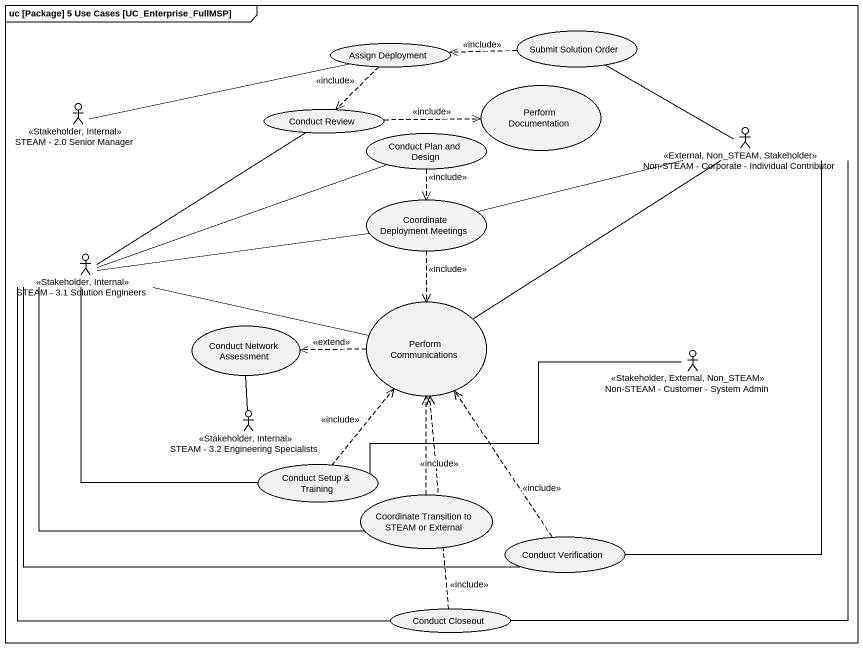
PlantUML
@startuml
mainframe uc [Package] 5 Use Cases [UC_Enterprise_FullMSP]
usecase "Assign Deployment" as Assign_Deployment
usecase "Submit Solution Order" as Submit_Solution_Order
usecase "Perform Documentation" as Perform_Documentation
actor "STEAM - 2.0 Senior Manager" as STEAM_2_0_Senior_Manager <<Stakeholder, Internal>>
usecase "Conduct Review" as Conduct_Review
usecase "Conduct Plan and Design" as Conduct_Plan_and_Design
actor "Non-STEAM - Corporate - Individual Contributor" as Non_STEAM_Corporate <<External, Non_STEAM, Stakeholder>>
usecase "Coordinate Deployment Meetings" as Coordinate_Deployment
actor "STEAM - 3.1 Solution Engineers" as STEAM_3_1_Solution_Engineers <<Stakeholder, Internal>>
usecase "Perform Communications" as Perform_Communications
usecase "Conduct Network Assessment" as Conduct_Network_Assessment
actor "Non-STEAM - Customer - System Admin" as Non_STEAM_Customer_System <<Stakeholder, External, Non_STEAM>>
actor "STEAM - 3.2 Engineering Specialists" as STEAM_3_2_Engineering <<Stakeholder, Internal>>
usecase "Conduct Setup & Training" as Conduct_Setup_Training
usecase "Coordinate Transition to STEAM or External" as Coordinate_Transition_to
usecase "Conduct Verification" as Conduct_Verification
usecase "Conduct Closeout" as Conduct_Closeout
Assign_Deployment ..> Conduct_Review : <<include>>
Submit_Solution_Order .left.> Assign_Deployment : <<include>>
STEAM_2_0_Senior_Manager -right- Assign_Deployment
Conduct_Review .right.> Perform_Documentation : <<include>>
Conduct_Plan_and_Design ..> Coordinate_Deployment : <<include>>
Non_STEAM_Corporate -left- Submit_Solution_Order
Non_STEAM_Corporate -left- Coordinate_Deployment
Non_STEAM_Corporate -- Perform_Communications
Non_STEAM_Corporate -- Conduct_Verification
Non_STEAM_Corporate -- Conduct_Closeout
Coordinate_Deployment ..> Perform_Communications : <<include>>
STEAM_3_1_Solution_Engineers -up- Conduct_Review
STEAM_3_1_Solution_Engineers -right- Conduct_Plan_and_Design
STEAM_3_1_Solution_Engineers -right- Coordinate_Deployment
STEAM_3_1_Solution_Engineers -right- Perform_Communications
STEAM_3_1_Solution_Engineers -- Conduct_Setup_Training
STEAM_3_1_Solution_Engineers -- Coordinate_Transition_to
STEAM_3_1_Solution_Engineers -right- Conduct_Verification
STEAM_3_1_Solution_Engineers -- Conduct_Closeout
Perform_Communications .left.> Conduct_Network_Assessment : <<extend>>
Non_STEAM_Customer_System -left- Conduct_Setup_Training
STEAM_3_2_Engineering -up- Conduct_Network_Assessment
Conduct_Setup_Training .up.> Perform_Communications : <<include>>
Coordinate_Transition_to .up.> Perform_Communications : <<include>>
Conduct_Verification .up.> Perform_Communications : <<include>>
Conduct_Closeout .up.> Perform_Communications : <<include>>
@enduml
